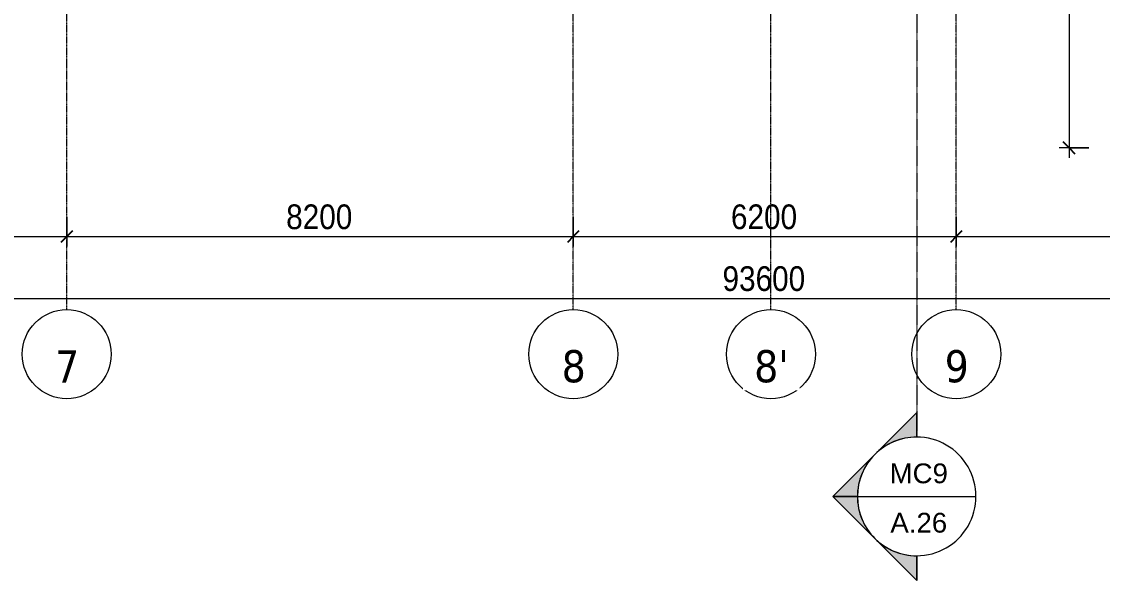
# Model space of a CAD drawing. Header units: millimetres. Extents: x 25998 to 252958, y -15958 to 83425.
# Drawn here: x 68423 to 85918, y 7940 to 16978 of the extents above; entities that cross this region are included whole.
import ezdxf

# ---------------------------------------------------------------- set-up
doc = ezdxf.new("R2010")
doc.units = ezdxf.units.MM
doc.linetypes.add('Dash Dot 3_16_', pattern=[7.9375, 4.7625, -1.5875, 0, -1.5875])
doc.linetypes.add('Grid Line', pattern=[22.225, 12.7, -3.175, 3.175, -3.175])
for name, color, linetype, lineweight in [('A-ANNO-DIMS', 211, 'Continuous', 9), ('A-ANNO-DIMS-160', 211, 'Continuous', 9), ('G-ANNO-SYMB', 111, 'Continuous', 9), ('G-ANNO-SYMB-1', 111, 'Dash Dot 3_16_', 18), ('S-GRID-1', 1, 'Grid Line', 9), ('S-GRID-IDEN', 1, 'Continuous', 9)]:
    doc.layers.add(name, color=color, linetype=linetype, lineweight=lineweight)
doc.styles.add('Arial_2', font='arial_0.ttf', dxfattribs={"height": 320})
doc.styles.add('Tahoma_B', font='tahomabd_0.ttf', dxfattribs={"height": 520})
doc.styles.add('UTM Avo', font='UTM Avo.ttf', dxfattribs={"width": 0.9, "height": 400})
doc.dimstyles.new('1_Dim_chi_tiet_2_5', dxfattribs={"dimscale": 304.8, "dimtxt": 399.720379, "dimasz": 0.629921, "dimexe": 0.524934, "dimexo": 0.0625, "dimgap": 0.052493, "dimtad": 1, "dimdec": 0, "dimrnd": 5, "dimzin": 0, "dimdsep": 46, "dimtxsty": 'UTM Avo', "dimblk1": 'OBLIQUE', "dimblk2": 'OBLIQUE', "dimsah": 1, "dimcen": 0.09, "dimdle": 0.524934, "dimazin": 0, "dimtfac": 1, "dimtdec": 4, "dimtix": 1, "dimtmove": 0, "dimatfit": 3, "dimfxl": 1.049869, "dimfxlon": 1, "dimtvp": 1, "dimtolj": 1, "dimtzin": 0, "dimarcsym": 2})

# ---------------------------------------------------------------- blocks, each defined once
blk = doc.blocks.new('Grid - M_Grid Head - Circle-353313-TKCS_MB TẦNG HẦM')
at = {"layer": 'S-GRID-IDEN'}
blk.add_circle((0, 0), 4.5, dxfattribs=at)
blk = doc.blocks.new('Section - M_Section Head - Filled-352373-TKCS_MB TẦNG HẦM')
at = {"layer": 'G-ANNO-SYMB'}
h = blk.add_hatch(color=256, dxfattribs=at)
edge = h.paths.add_edge_path()
edge.add_line((-6, 8.49), (-6, 6))
edge.add_arc((-6, 0), 6, 90, 135)
edge.add_line((-10.24, 4.24), (-6, 8.49))
h = blk.add_hatch(color=256, dxfattribs=at)
edge = h.paths.add_edge_path()
edge.add_line((-6, 8.49), (-1.76, 4.24))
edge.add_arc((-6, 0), 6, 45, 90)
edge.add_line((-6, 6), (-6, 8.49))
h = blk.add_hatch(color=256, dxfattribs=at)
edge = h.paths.add_edge_path()
edge.add_line((-14.49, 0), (-10.24, 4.24))
edge.add_arc((-6, 0), 6, 135, 180)
edge.add_line((-12, 0), (-14.49, 0))
h = blk.add_hatch(color=256, dxfattribs=at)
edge = h.paths.add_edge_path()
edge.add_line((2.49, 0), (0, 0))
edge.add_arc((-6, 0), 6, 360, 405)
edge.add_line((-1.76, 4.24), (2.49, 0))
for p, q in [((-6, 8.49), (-14.49, 0)), ((-6, 8.49), (-10.24, 4.24)), ((-6, 8.49), (2.49, 0)), ((-6, 6), (-6, 8.49)), ((-6, 8.49), (-6, 6)), ((-1.76, 4.24), (-6, 8.49)), ((-10.24, 4.24), (-14.49, 0)), ((2.49, 0), (-1.76, 4.24)), ((-14.49, 0), (-12, 0)), ((0, 0), (2.49, 0)), ((-12, 0), (-14.49, 0)), ((0, 0), (2.49, 0))]:
    blk.add_line(p, q, dxfattribs=at)
for start, end in [(360, 180), (90, 135), (45, 90), (135, 180), (360, 45), (180, 360)]:
    blk.add_arc((-6, 0), 6, start, end, dxfattribs=at)
blk = doc.blocks.new('DIMBLOCK37-TKCS_MB TẦNG HẦM')
at = {"layer": 'A-ANNO-DIMS-160'}
for p, q in [((60953, 13821), (60953, 13341)), ((60953, 13501), (60953, 13821)), ((69153, 13821), (69153, 13341)), ((69153, 13501), (69153, 13821)), ((60953, 13501), (69153, 13501))]:
    blk.add_line(p, q, dxfattribs=at)
at = {"layer": 'A-ANNO-DIMS-160', "lineweight": 25}
for p, q in [((60953, 13501), (60857, 13405)), ((60953, 13501), (61049, 13597)), ((69153, 13501), (69057, 13405)), ((69153, 13501), (69249, 13597))]:
    blk.add_line(p, q, dxfattribs=at)
at = {"layer": 'A-ANNO-DIMS-160', "color": 0, "insert": (64505, 14021), "char_height": 400, "width": 1314.64, "attachment_point": 1, "line_spacing_factor": 1.110334, "style": 'UTM Avo'}
blk.add_mtext('8200', dxfattribs=at)
blk = doc.blocks.new('_Oblique')
at = {"color": 0, "linetype": 'ByBlock', "lineweight": -2}
blk.add_line((-0.5, -0.5), (0.5, 0.5), dxfattribs=at)
blk = doc.blocks.new('DIMBLOCK38-TKCS_MB TẦNG HẦM')
at = {"layer": 'A-ANNO-DIMS-160'}
for p, q in [((69153, 13821), (69153, 13341)), ((69153, 13501), (69153, 13821)), ((77353, 13821), (77353, 13341)), ((77353, 13501), (77353, 13821)), ((69153, 13501), (77353, 13501))]:
    blk.add_line(p, q, dxfattribs=at)
at = {"layer": 'A-ANNO-DIMS-160', "lineweight": 25}
for p, q in [((69153, 13501), (69057, 13405)), ((69153, 13501), (69249, 13597)), ((77353, 13501), (77257, 13405)), ((77353, 13501), (77449, 13597))]:
    blk.add_line(p, q, dxfattribs=at)
at = {"layer": 'A-ANNO-DIMS-160', "color": 0, "insert": (72705, 14021), "char_height": 400, "width": 1314.64, "attachment_point": 1, "line_spacing_factor": 1.110334, "style": 'UTM Avo'}
blk.add_mtext('8200', dxfattribs=at)
blk = doc.blocks.new('DIMBLOCK39-TKCS_MB TẦNG HẦM')
at = {"layer": 'A-ANNO-DIMS-160'}
for p, q in [((77353, 13821), (77353, 13341)), ((77353, 13501), (77353, 13821)), ((83553, 13821), (83553, 13341)), ((83553, 13501), (83553, 13821)), ((77353, 13501), (83553, 13501))]:
    blk.add_line(p, q, dxfattribs=at)
at = {"layer": 'A-ANNO-DIMS-160', "lineweight": 25}
for p, q in [((77353, 13501), (77257, 13405)), ((77353, 13501), (77449, 13597)), ((83553, 13501), (83457, 13405)), ((83553, 13501), (83649, 13597))]:
    blk.add_line(p, q, dxfattribs=at)
at = {"layer": 'A-ANNO-DIMS-160', "color": 0, "insert": (79905, 14021), "char_height": 400, "width": 1314.64, "attachment_point": 1, "line_spacing_factor": 1.110334, "style": 'UTM Avo'}
blk.add_mtext('6200', dxfattribs=at)
blk = doc.blocks.new('DIMBLOCK40-TKCS_MB TẦNG HẦM')
at = {"layer": 'A-ANNO-DIMS-160'}
for p, q in [((83553, 13821), (83553, 13341)), ((83553, 13501), (83553, 13821)), ((91753, 13821), (91753, 13341)), ((91753, 13501), (91753, 13821)), ((83553, 13501), (91753, 13501))]:
    blk.add_line(p, q, dxfattribs=at)
at = {"layer": 'A-ANNO-DIMS-160', "lineweight": 25}
for p, q in [((83553, 13501), (83457, 13405)), ((83553, 13501), (83649, 13597)), ((91753, 13501), (91657, 13405)), ((91753, 13501), (91849, 13597))]:
    blk.add_line(p, q, dxfattribs=at)
at = {"layer": 'A-ANNO-DIMS-160', "color": 0, "insert": (87105, 14021), "char_height": 400, "width": 1314.64, "attachment_point": 1, "line_spacing_factor": 1.110334, "style": 'UTM Avo'}
blk.add_mtext('8200', dxfattribs=at)
blk = doc.blocks.new('DIMBLOCK45-TKCS_MB TẦNG HẦM')
at = {"layer": 'A-ANNO-DIMS-160'}
for p, q in [((33653, 12821), (33653, 12341)), ((33653, 12501), (33653, 12821)), ((127253, 12821), (127253, 12341)), ((127253, 12501), (127253, 12821)), ((33493, 12501), (127413, 12501))]:
    blk.add_line(p, q, dxfattribs=at)
at = {"layer": 'A-ANNO-DIMS-160', "lineweight": 25}
for p, q in [((33653, 12501), (33749, 12597)), ((127253, 12501), (127349, 12597)), ((33653, 12501), (33557, 12405)), ((127253, 12501), (127157, 12405))]:
    blk.add_line(p, q, dxfattribs=at)
at = {"layer": 'A-ANNO-DIMS-160', "color": 0, "insert": (79768, 13021), "char_height": 400, "width": 1643.29, "attachment_point": 1, "line_spacing_factor": 1.110334, "style": 'UTM Avo'}
blk.add_mtext('93600', dxfattribs=at)
blk = doc.blocks.new('DIMBLOCK174-TKCS_MB TẦNG HẦM')
at = {"layer": 'A-ANNO-DIMS-160', "lineweight": 25}
for p, q in [((85378, 21087), (85282, 21183)), ((85378, 21087), (85474, 20991)), ((85378, 14937), (85282, 15033)), ((85378, 14937), (85474, 14841))]:
    blk.add_line(p, q, dxfattribs=at)
at = {"layer": 'A-ANNO-DIMS-160'}
for p, q in [((85698, 21087), (85218, 21087)), ((85378, 21087), (85378, 14777)), ((85378, 21087), (85698, 21087)), ((85698, 14937), (85218, 14937)), ((85378, 14937), (85698, 14937))]:
    blk.add_line(p, q, dxfattribs=at)
at = {"layer": 'A-ANNO-DIMS-160', "color": 0, "insert": (84858, 17464), "char_height": 400, "width": 1314.64, "attachment_point": 1, "rotation": 90, "line_spacing_factor": 1.110334, "style": 'UTM Avo'}
blk.add_mtext('6150', dxfattribs=at)

msp = doc.modelspace()

# ---------------------------------------------------------------- linework, layer by layer
at = {"layer": 'G-ANNO-SYMB'}
msp.add_line((81951.3, 9297.4), (83871.3, 9297.4), dxfattribs=at)
at = {"layer": 'G-ANNO-SYMB-1'}
msp.add_line((82911.3, 83043.8), (82911.3, 10257.4), dxfattribs=at)
at = {"layer": 'S-GRID-1'}
for p, q in [((69152.6, 16318.9), (69152.6, 77184.9)), ((77352.6, 16318.9), (77352.6, 77184.9)), ((80552.6, 16318.9), (80552.6, 77184.9)), ((83552.6, 16318.9), (83552.6, 77184.9)), ((69152.6, 12318.9), (69152.6, 16318.9)), ((77352.6, 12318.9), (77352.6, 16318.9)), ((80552.6, 12318.9), (80552.6, 16318.9)), ((83552.6, 12318.9), (83552.6, 16318.9))]:
    msp.add_line(p, q, dxfattribs=at)

# ---------------------------------------------------------------- block references
at = {"layer": 'G-ANNO-SYMB', "xscale": 159.9999999999999, "yscale": 159.9999999999999, "zscale": 159.9999999999999, "rotation": 89.99999999999947}
msp.add_blockref('Section - M_Section Head - Filled-352373-TKCS_MB TẦNG HẦM', (82911.3, 10257.4), dxfattribs=at)
at = {"layer": 'S-GRID-IDEN', "xscale": 159.9999999999999, "yscale": 159.9999999999999, "zscale": 159.9999999999999}
for p in [(69152.6, 11598.9), (77352.6, 11598.9), (80552.6, 11598.9), (83552.6, 11598.9)]:
    msp.add_blockref('Grid - M_Grid Head - Circle-353313-TKCS_MB TẦNG HẦM', p, dxfattribs=at)

# ---------------------------------------------------------------- texts
at = {"layer": 'G-ANNO-SYMB', "char_height": 320, "attachment_point": 5, "line_spacing_factor": 0.936439, "style": 'Arial_2'}
for s, insert, width in [('\\pt2032,4064,6096,8128,10160,12192,14224,16256,18288,20320,22352,24384,26416,28448,30480,32512,34544,36576,38608,40640,42672,44704,46736,48768,50800,52832,54864,56896,58928,60960,62992,65024;MC9', (82945.3, 9668.5), 963.2), ('\\pt2032,4064,6096,8128,10160,12192,14224,16256,18288,20320,22352,24384,26416,28448,30480,32512,34544,36576,38608,40640,42672,44704,46736,48768,50800,52832,54864,56896,58928,60960,62992,65024;A.26', (82945.3, 8870.3), 952)]:
    msp.add_mtext(s, dxfattribs=dict(at, insert=insert, width=width))

# ---------------------------------------------------------------- dimensions: what is measured, and where the dimension line sits
at = {"layer": 'A-ANNO-DIMS'}
dim = msp.add_linear_dim(base=(85378, 14936.9), p1=(85698, 21086.9), p2=(85698, 14936.9), angle=90, dimstyle='1_Dim_chi_tiet_2_5', override={"dimpost": '<>', "dimfxl": 6150}, dxfattribs=at)
dim.commit()
dim.dimension.update_dxf_attribs({"geometry": 'DIMBLOCK174-TKCS_MB TẦNG HẦM', "text_midpoint": (85155, 18011.9)})
for base, p1, p2, override, picture, middle in [((69152.6, 13501.2), (60952.6, 13821.2), (69152.6, 13821.2), {"dimpost": '<>', "dimfxl": 8200}, 'DIMBLOCK37-TKCS_MB TẦNG HẦM', (65052.6, 13724.2)), ((77352.6, 13501.2), (69152.6, 13821.2), (77352.6, 13821.2), {"dimpost": '<>', "dimfxl": 8200}, 'DIMBLOCK38-TKCS_MB TẦNG HẦM', (73252.6, 13724.2)), ((83552.6, 13501.2), (77352.6, 13821.2), (83552.6, 13821.2), {"dimpost": '<>', "dimfxl": 6200}, 'DIMBLOCK39-TKCS_MB TẦNG HẦM', (80452.6, 13724.2)), ((91752.6, 13501.2), (83552.6, 13821.2), (91752.6, 13821.2), {"dimpost": '<>', "dimfxl": 8200}, 'DIMBLOCK40-TKCS_MB TẦNG HẦM', (87652.6, 13724.2)), ((127252.6, 12501.2), (33652.6, 12821.2), (127252.6, 12821.2), {"dimpost": '<>', "dimfxl": 93600}, 'DIMBLOCK45-TKCS_MB TẦNG HẦM', (80452.6, 12724.2))]:
    dim = msp.add_linear_dim(base=base, p1=p1, p2=p2, dimstyle='1_Dim_chi_tiet_2_5', override=override, dxfattribs=at)
    dim.commit()
    dim.dimension.update_dxf_attribs({"geometry": picture, "text_midpoint": middle})

# ---------------------------------------------------------------- next in the draw order: texts
at = {"layer": 'S-GRID-IDEN', "char_height": 520, "attachment_point": 5, "line_spacing_factor": 0.996129, "style": 'Tahoma_B', "bg_fill": 3, "box_fill_scale": 1.25, "bg_fill_color": 256, "bg_fill_true_color": 13158600, "bg_fill_transparency": 0}
for s, insert, width in [('\\pt2031.9988,4063.9976,6096.0016,8128.0004,10159.9992,12191.998,14224.002,16256.0008,18287.9996,20319.9984,22352.0024,24384.0012,26416,28447.9988,30479.9976,32512.0016,34544.0004,36575.9992,38607.998,40640.002,42672.0008,44703.9996,46735.9984,48768.0024,50800.0012,52832,54863.9988,56895.9976,58928.0016,60960.0004,62991.9992,65023.998;7', (69160.1, 11399.1), 465.6), ('\\pt2031.9988,4063.9976,6096.0016,8128.0004,10159.9992,12191.998,14224.002,16256.0008,18287.9996,20319.9984,22352.0024,24384.0012,26416,28447.9988,30479.9976,32512.0016,34544.0004,36575.9992,38607.998,40640.002,42672.0008,44703.9996,46735.9984,48768.0024,50800.0012,52832,54863.9988,56895.9976,58928.0016,60960.0004,62991.9992,65023.998;8', (77360.1, 11399.1), 465.6), ("\\pt2031.9988,4063.9976,6096.0016,8128.0004,10159.9992,12191.998,14224.002,16256.0008,18287.9996,20319.9984,22352.0024,24384.0012,26416,28447.9988,30479.9976,32512.0016,34544.0004,36575.9992,38607.998,40640.002,42672.0008,44703.9996,46735.9984,48768.0024,50800.0012,52832,54863.9988,56895.9976,58928.0016,60960.0004,62991.9992,65023.998;8'", (80560.1, 11399.1), 656), ('\\pt2031.9988,4063.9976,6096.0016,8128.0004,10159.9992,12191.998,14224.002,16256.0008,18287.9996,20319.9984,22352.0024,24384.0012,26416,28447.9988,30479.9976,32512.0016,34544.0004,36575.9992,38607.998,40640.002,42672.0008,44703.9996,46735.9984,48768.0024,50800.0012,52832,54863.9988,56895.9976,58928.0016,60960.0004,62991.9992,65023.998;9', (83560.1, 11399.1), 465.6)]:
    msp.add_mtext(s, dxfattribs=dict(at, insert=insert, width=width))

doc.saveas('drawing.dxf')
